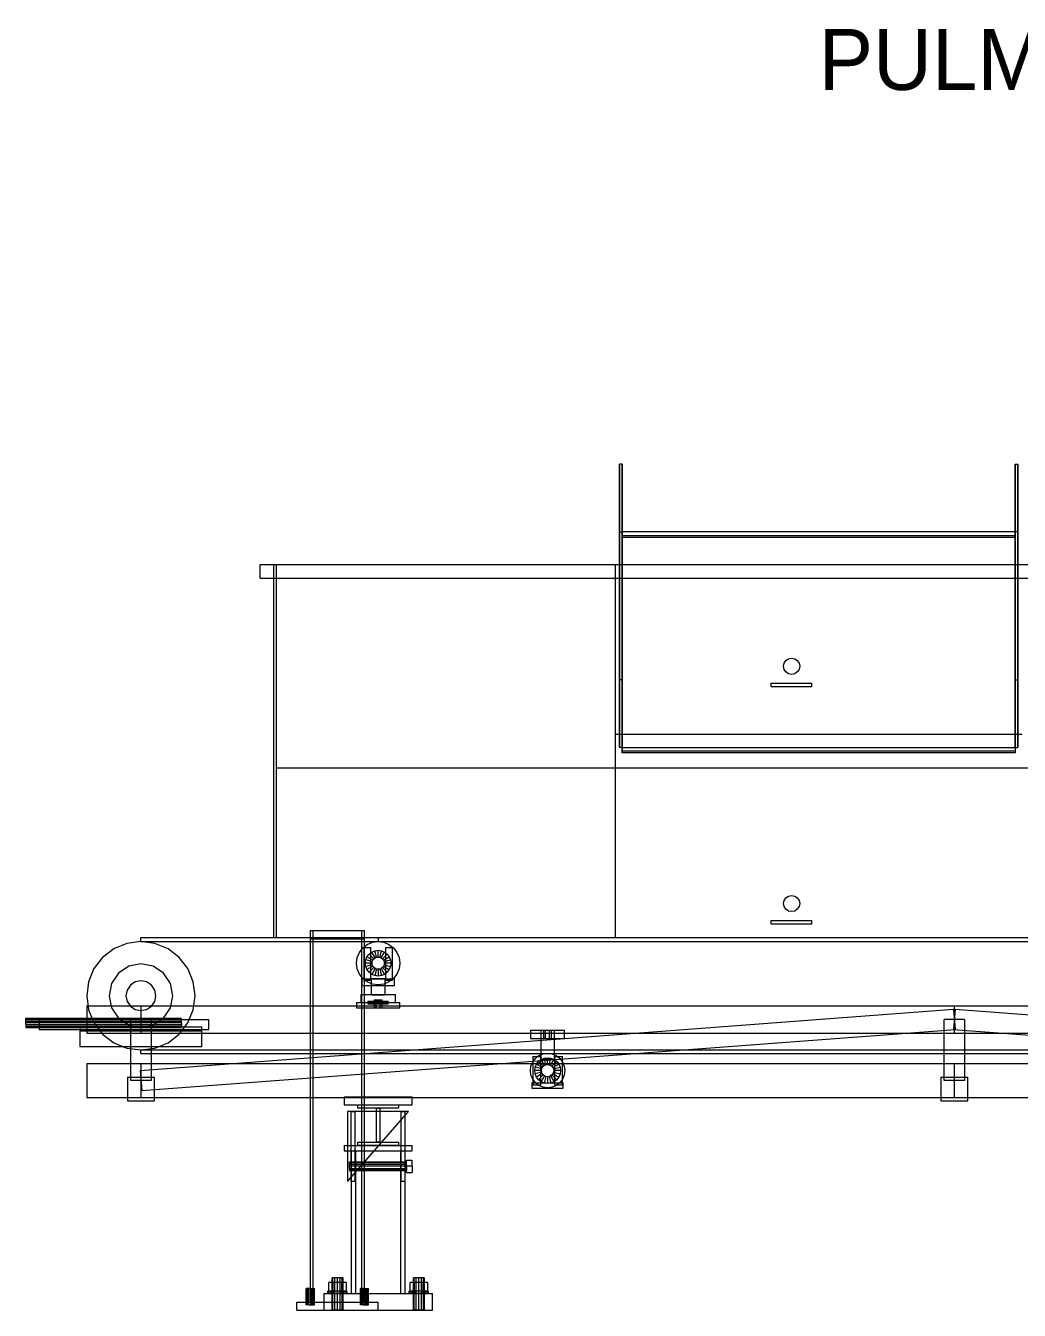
# Model space of a CAD drawing. Header units: millimetres. Extents: x -1970 to 34302, y -65268 to 6837.
# Drawn here: x -1170 to 296, y -60000 to -58105 of the extents above; entities that cross this region are included whole.
import ezdxf

# ---------------------------------------------------------------- set-up
doc = ezdxf.new("R2010")
doc.units = ezdxf.units.MM
doc.layers.add('DET_BUFFER_frontal', color=7, linetype='Continuous', lineweight=0)
doc.layers.add('TEXTOS', color=4, linetype='Continuous', lineweight=0)

msp = doc.modelspace()

# ---------------------------------------------------------------- linework, layer by layer
at = {"layer": 'DET_BUFFER_frontal'}
for p, q in [((-294, -59070), (-294, -58752)), ((-294, -58752), (-294, -58852)), ((-290, -58752), (-294, -58752)), ((-290, -58852), (-290, -58752)), ((-290, -58752), (-290, -59070)), ((290, -58852), (290, -58752)), ((290, -58752), (290, -59070)), ((290, -58752), (294, -58752)), ((294, -59070), (294, -58752)), ((294, -58752), (294, -58852)), ((-294, -58852), (-294, -59170)), ((-294, -58852), (-290, -58852)), ((-290, -58852), (-290, -59170)), ((290, -58852), (-290, -58852)), ((-290, -58857.142), (-290, -58852)), ((290, -59170), (290, -58852)), ((290, -58852), (290, -58857.142)), ((294, -58852), (290, -58852)), ((294, -58852), (294, -59170)), ((-290, -58857.142), (290, -58857.142)), ((-290, -59175.142), (-290, -58857.142)), ((-290, -58859.713), (-290, -58857.142)), ((-290, -58859.713), (290, -58859.713)), ((-290, -59177.713), (-290, -58859.713)), ((290, -58857.142), (290, -59175.142)), ((290, -58857.142), (290, -58859.713)), ((290, -58859.713), (290, -59177.713)), ((-824, -58900), (-300, -58900)), ((-824, -58920), (-824, -58900)), ((-824, -58900), (824, -58900)), ((-824, -58900), (-800, -58900)), ((-804, -58900), (-300, -58900)), ((-804, -59450), (-804, -58900)), ((-804, -58900), (804, -58900)), ((-804, -58900), (-800, -58900)), ((-800, -59450), (-800, -58900)), ((-800, -58920), (-800, -58900)), ((-300, -59450), (-300, -58900)), ((-300, -58920), (-300, -58900)), ((-824, -58920), (-300, -58920)), ((-824, -58920), (824, -58920)), ((-824, -58920), (-800, -58920)), ((-51.087, -59045.408), (-48.485, -59041.515)), ((-48.485, -59041.515), (-44.592, -59038.913)), ((-44.592, -59038.913), (-40, -59038)), ((-40, -59038), (-35.408, -59038.913)), ((-35.408, -59038.913), (-31.515, -59041.515)), ((-31.515, -59041.515), (-28.913, -59045.408)), ((-52, -59050), (-51.087, -59045.408)), ((-51.087, -59054.592), (-52, -59050)), ((-48.485, -59058.485), (-51.087, -59054.592)), ((-44.592, -59061.087), (-48.485, -59058.485)), ((-31.515, -59058.485), (-35.408, -59061.087)), ((-28.913, -59054.592), (-31.515, -59058.485)), ((-28.913, -59045.408), (-28, -59050)), ((-28, -59050), (-28.913, -59054.592)), ((-294, -59170), (-294, -59070)), ((-290, -59070), (-294, -59070)), ((-290, -59070), (-290, -59170)), ((-70, -59075), (-10, -59075)), ((-70, -59080), (-70, -59075)), ((-40, -59062), (-44.592, -59061.087)), ((-35.408, -59061.087), (-40, -59062)), ((-10, -59080), (-10, -59075)), ((290, -59070), (290, -59170)), ((290, -59070), (294, -59070)), ((294, -59170), (294, -59070)), ((-70, -59080), (-10, -59080)), ((-300, -59150), (300, -59150)), ((-300, -59450), (-300, -59150)), ((-290, -59170), (-294, -59170)), ((-290, -59170), (290, -59170)), ((-290, -59170), (-290, -59175.142)), ((290, -59170), (290, -59175.142)), ((290, -59170), (294, -59170)), ((290, -59175.142), (-290, -59175.142)), ((-290, -59175.142), (-290, -59177.713)), ((290, -59177.713), (-290, -59177.713)), ((290, -59175.142), (290, -59177.713)), ((-800, -59200), (800, -59200)), ((-800, -59450), (-800, -59200)), ((-52, -59400), (-51.087, -59395.408)), ((-51.087, -59404.592), (-52, -59400)), ((-51.087, -59395.408), (-48.485, -59391.515)), ((-48.485, -59391.515), (-44.592, -59388.913)), ((-44.592, -59388.913), (-40, -59388)), ((-40, -59388), (-35.408, -59388.913)), ((-35.408, -59388.913), (-31.515, -59391.515)), ((-31.515, -59391.515), (-28.913, -59395.408)), ((-28.913, -59395.408), (-28, -59400)), ((-28, -59400), (-28.913, -59404.592)), ((-48.485, -59408.485), (-51.087, -59404.592)), ((-44.592, -59411.087), (-48.485, -59408.485)), ((-40, -59412), (-44.592, -59411.087)), ((-35.408, -59411.087), (-40, -59412)), ((-31.515, -59408.485), (-35.408, -59411.087)), ((-28.913, -59404.592), (-31.515, -59408.485)), ((-70, -59425), (-10, -59425)), ((-70, -59430), (-70, -59425)), ((-70, -59430), (-10, -59430)), ((-10, -59430), (-10, -59425)), ((-1000, -59456), (-1020.706, -59458.726)), ((-1000, -59450), (-650, -59450)), ((-1000, -59456), (-1000, -59450)), ((-1000, -59456), (-650, -59456)), ((-979.294, -59458.726), (-1000, -59456)), ((-804, -59450), (-300, -59450)), ((-804, -59450), (804, -59450)), ((-804, -59450), (-800, -59450)), ((-800, -59450), (800, -59450)), ((-750, -59440), (-670, -59440)), ((-750, -59988), (-750, -59440)), ((-750, -59440), (-746, -59440)), ((-750, -59452), (-750, -59440)), ((-750, -59452), (-670, -59452)), ((-746, -59988), (-746, -59440)), ((-674, -59440), (-670, -59440)), ((-674, -59988), (-674, -59440)), ((-670, -59988), (-670, -59440)), ((-670, -59452), (-670, -59440)), ((-666, -59460.287), (-658.282, -59457.09)), ((-658.282, -59457.09), (-650, -59456)), ((-650, -59450), (-650, -59456)), ((-650, -59450), (330, -59450)), ((-650, -59456), (330, -59456)), ((-650, -59456), (-641.718, -59457.09)), ((-641.718, -59457.09), (-634, -59460.287)), ((-300, -59450), (300, -59450)), ((-1040, -59466.718), (-1056.569, -59479.431)), ((-1020.706, -59458.726), (-1040, -59466.718)), ((-960, -59466.718), (-979.294, -59458.726)), ((-943.431, -59479.431), (-960, -59466.718)), ((-680.91, -59479.718), (-677.713, -59472)), ((-677.713, -59472), (-672.627, -59465.373)), ((-672.627, -59465.373), (-666, -59460.287)), ((-671, -59465), (-661, -59465)), ((-671, -59465), (-671, -59513)), ((-666.454, -59478.5), (-663.435, -59474.565)), ((-663.435, -59474.565), (-659.5, -59471.546)), ((-656.364, -59481.636), (-663.435, -59474.565)), ((-661, -59513), (-661, -59465)), ((-659.5, -59471.546), (-654.918, -59469.647)), ((-654.5, -59480.206), (-659.5, -59471.546)), ((-654.918, -59469.647), (-650, -59469)), ((-652.329, -59479.307), (-654.918, -59469.647)), ((-650, -59479), (-650, -59469)), ((-650, -59469), (-645.082, -59469.647)), ((-647.671, -59479.307), (-645.082, -59469.647)), ((-645.5, -59480.206), (-640.5, -59471.546)), ((-645.082, -59469.647), (-640.5, -59471.546)), ((-643.636, -59481.636), (-636.565, -59474.565)), ((-640.5, -59471.546), (-636.565, -59474.565)), ((-639, -59465), (-629, -59465)), ((-639, -59465), (-639, -59513)), ((-636.565, -59474.565), (-633.546, -59478.5)), ((-634, -59460.287), (-627.373, -59465.373)), ((-629, -59513), (-629, -59465)), ((-627.373, -59465.373), (-622.287, -59472)), ((-622.287, -59472), (-619.09, -59479.718)), ((-1069.282, -59496), (-1077.274, -59515.294)), ((-1056.569, -59479.431), (-1069.282, -59496)), ((-1017.986, -59492.578), (-1033.234, -59502.766)), ((-1000, -59489), (-1017.986, -59492.578)), ((-982.014, -59492.578), (-1000, -59489)), ((-966.766, -59502.766), (-982.014, -59492.578)), ((-930.718, -59496), (-943.431, -59479.431)), ((-922.726, -59515.294), (-930.718, -59496)), ((-682, -59488), (-680.91, -59479.718)), ((-680.91, -59496.282), (-682, -59488)), ((-677.713, -59504), (-680.91, -59496.282)), ((-669, -59488), (-668.353, -59483.082)), ((-659, -59488), (-669, -59488)), ((-668.353, -59492.918), (-669, -59488)), ((-668.353, -59483.082), (-666.454, -59478.5)), ((-658.693, -59485.671), (-668.353, -59483.082)), ((-658.693, -59490.329), (-668.353, -59492.918)), ((-666.454, -59497.5), (-668.353, -59492.918)), ((-657.794, -59483.5), (-666.454, -59478.5)), ((-657.794, -59492.5), (-666.454, -59497.5)), ((-656.364, -59494.364), (-663.435, -59501.435)), ((-654.5, -59495.794), (-659.5, -59504.454)), ((-659, -59488), (-658.693, -59485.671)), ((-658.693, -59490.329), (-659, -59488)), ((-658.693, -59485.671), (-657.794, -59483.5)), ((-657.794, -59492.5), (-658.693, -59490.329)), ((-657.794, -59483.5), (-656.364, -59481.636)), ((-656.364, -59494.364), (-657.794, -59492.5)), ((-656.364, -59481.636), (-654.5, -59480.206)), ((-654.5, -59495.794), (-656.364, -59494.364)), ((-654.5, -59480.206), (-652.329, -59479.307)), ((-652.329, -59496.693), (-654.5, -59495.794)), ((-652.329, -59479.307), (-650, -59479)), ((-650, -59479), (-647.671, -59479.307)), ((-647.671, -59479.307), (-645.5, -59480.206)), ((-645.5, -59495.794), (-647.671, -59496.693)), ((-645.5, -59480.206), (-643.636, -59481.636)), ((-643.636, -59494.364), (-645.5, -59495.794)), ((-645.5, -59495.794), (-640.5, -59504.454)), ((-643.636, -59481.636), (-642.206, -59483.5)), ((-642.206, -59492.5), (-643.636, -59494.364)), ((-643.636, -59494.364), (-636.565, -59501.435)), ((-642.206, -59483.5), (-633.546, -59478.5)), ((-642.206, -59483.5), (-641.307, -59485.671)), ((-641.307, -59490.329), (-642.206, -59492.5)), ((-642.206, -59492.5), (-633.546, -59497.5)), ((-641.307, -59485.671), (-631.647, -59483.082)), ((-641.307, -59485.671), (-641, -59488)), ((-641, -59488), (-641.307, -59490.329)), ((-641.307, -59490.329), (-631.647, -59492.918)), ((-631, -59488), (-641, -59488)), ((-633.546, -59478.5), (-631.647, -59483.082)), ((-631.647, -59492.918), (-633.546, -59497.5)), ((-631.647, -59483.082), (-631, -59488)), ((-631, -59488), (-631.647, -59492.918)), ((-619.09, -59496.282), (-622.287, -59504)), ((-619.09, -59479.718), (-618, -59488)), ((-618, -59488), (-619.09, -59496.282)), ((-1077.274, -59515.294), (-1080, -59536)), ((-1033.234, -59502.766), (-1043.422, -59518.014)), ((-1000, -59514), (-1008.419, -59515.675)), ((-991.581, -59515.675), (-1000, -59514)), ((-956.578, -59518.014), (-966.766, -59502.766)), ((-920, -59536), (-922.726, -59515.294)), ((-672.627, -59510.627), (-677.713, -59504)), ((-674, -59511), (-626, -59511)), ((-674, -59511), (-674, -59521)), ((-666, -59515.713), (-672.627, -59510.627)), ((-671, -59513), (-661, -59513)), ((-663.435, -59501.435), (-666.454, -59497.5)), ((-659.5, -59504.454), (-663.435, -59501.435)), ((-640, -59511), (-660, -59511)), ((-660, -59535), (-660, -59511)), ((-654.918, -59506.353), (-659.5, -59504.454)), ((-652.329, -59496.693), (-654.918, -59506.353)), ((-650, -59507), (-654.918, -59506.353)), ((-650, -59497), (-652.329, -59496.693)), ((-647.671, -59496.693), (-650, -59497)), ((-650, -59497), (-650, -59507)), ((-645.082, -59506.353), (-650, -59507)), ((-647.671, -59496.693), (-645.082, -59506.353)), ((-640.5, -59504.454), (-645.082, -59506.353)), ((-636.565, -59501.435), (-640.5, -59504.454)), ((-640, -59511), (-640, -59535)), ((-639, -59513), (-629, -59513)), ((-633.546, -59497.5), (-636.565, -59501.435)), ((-627.373, -59510.627), (-634, -59515.713)), ((-622.287, -59504), (-627.373, -59510.627)), ((-626, -59521), (-626, -59511)), ((-1043.422, -59518.014), (-1047, -59536)), ((-1020.325, -59527.581), (-1022, -59536)), ((-1015.556, -59520.444), (-1020.325, -59527.581)), ((-1008.419, -59515.675), (-1015.556, -59520.444)), ((-984.444, -59520.444), (-991.581, -59515.675)), ((-979.675, -59527.581), (-984.444, -59520.444)), ((-978, -59536), (-979.675, -59527.581)), ((-953, -59536), (-956.578, -59518.014)), ((-675.4, -59534), (-624.6, -59534)), ((-675.4, -59534), (-675.4, -59546)), ((-674, -59521), (-626, -59521)), ((-658.282, -59518.91), (-666, -59515.713)), ((-650, -59520), (-658.282, -59518.91)), ((-641.718, -59518.91), (-650, -59520)), ((-634, -59515.713), (-641.718, -59518.91)), ((-624.6, -59546), (-624.6, -59534)), ((-1080, -59536), (-1077.274, -59556.706)), ((-1080, -59551), (-1080, -59591)), ((-1080, -59551), (-1000, -59551)), ((-1047, -59536), (-1043.422, -59553.986)), ((-1022, -59536), (-1020.325, -59544.419)), ((-1020.325, -59544.419), (-1015.556, -59551.556)), ((-1015.556, -59551.556), (-1008.419, -59556.325)), ((-1000, -59551), (-1000, -59591)), ((-1000, -59551), (200, -59551)), ((-991.581, -59556.325), (-984.444, -59551.556)), ((-984.444, -59551.556), (-979.675, -59544.419)), ((-979.675, -59544.419), (-978, -59536)), ((-956.578, -59553.986), (-953, -59536)), ((-922.726, -59556.706), (-920, -59536)), ((-682, -59546), (-618, -59546)), ((-682, -59546), (-682, -59554)), ((-675.4, -59546), (-624.6, -59546)), ((-665, -59544), (-635, -59544)), ((-665, -59544), (-665, -59548)), ((-665, -59548), (-635, -59548)), ((-640, -59535), (-660, -59535)), ((-656, -59542), (-653, -59542)), ((-656, -59542), (-656, -59554)), ((-653, -59542), (-647, -59542)), ((-653, -59554), (-653, -59542)), ((-647, -59542), (-644, -59542)), ((-647, -59554), (-647, -59542)), ((-644, -59554), (-644, -59542)), ((-635, -59548), (-635, -59544)), ((-618, -59554), (-618, -59546)), ((200, -59551), (200, -59591)), ((200, -59551), (1400, -59551)), ((-1170, -59569.533), (-1170, -59569)), ((-1170, -59569), (-940, -59569)), ((-1170, -59571.05), (-1170, -59569.533)), ((-1170, -59569.533), (-940, -59569.533)), ((-1170, -59573.321), (-1170, -59571.05)), ((-1170, -59571.05), (-940, -59571.05)), ((-1150, -59571), (-900, -59571)), ((-1150, -59571), (-1150, -59586)), ((-1077.274, -59556.706), (-1069.282, -59576)), ((-1043.422, -59553.986), (-1033.234, -59569.234)), ((-1033.234, -59569.234), (-1017.986, -59579.422)), ((-985, -59571), (-1015, -59571)), ((-1015, -59661), (-1015, -59571)), ((-1008.419, -59556.325), (-1000, -59558)), ((-1001.122, -59646.042), (198.878, -59556.042)), ((-1000, -59558), (-991.581, -59556.325)), ((-985, -59571), (-985, -59661)), ((-982.014, -59579.422), (-966.766, -59569.234)), ((-966.766, -59569.234), (-956.578, -59553.986)), ((-940, -59569.533), (-940, -59569)), ((-940, -59571.05), (-940, -59569.533)), ((-940, -59573.321), (-940, -59571.05)), ((-930.718, -59576), (-922.726, -59556.706)), ((-900, -59586), (-900, -59571)), ((-682, -59554), (-618, -59554)), ((-653, -59554), (-656, -59554)), ((-653, -59554), (-647, -59554)), ((-647, -59554), (-644, -59554)), ((215, -59571), (185, -59571)), ((185, -59661), (185, -59571)), ((198.878, -59556.042), (201.122, -59585.958)), ((201.122, -59556.042), (198.878, -59585.958)), ((201.122, -59556.042), (1401.122, -59646.042)), ((215, -59571), (215, -59661)), ((-1170, -59576), (-1170, -59573.321)), ((-1170, -59573.321), (-940, -59573.321)), ((-1170, -59578.679), (-1170, -59576)), ((-940, -59576), (-1170, -59576)), ((-1170, -59578.679), (-1170, -59580.95)), ((-1170, -59578.679), (-940, -59578.679)), ((-1170, -59580.95), (-1170, -59582.467)), ((-1170, -59580.95), (-940, -59580.95)), ((-1170, -59582.467), (-1170, -59583)), ((-1170, -59582.467), (-940, -59582.467)), ((-1170, -59583), (-940, -59583)), ((-1150, -59586), (-900, -59586)), ((-1090, -59582), (-910, -59582)), ((-1090, -59582), (-1090, -59588)), ((-1090, -59586), (-910, -59586)), ((-1090, -59586), (-1090, -59611)), ((-1090, -59588), (-910, -59588)), ((-1080, -59591), (-1000, -59591)), ((-1069.282, -59576), (-1056.569, -59592.569)), ((-1017.986, -59579.422), (-1000, -59583)), ((-1000, -59583), (-982.014, -59579.422)), ((-1000, -59591), (200, -59591)), ((-998.878, -59675.958), (201.122, -59585.958)), ((-943.431, -59592.569), (-930.718, -59576)), ((-940, -59576), (-940, -59573.321)), ((-940, -59576), (-940, -59578.679)), ((-940, -59578.679), (-940, -59580.95)), ((-940, -59580.95), (-940, -59582.467)), ((-940, -59582.467), (-940, -59583)), ((-910, -59588), (-910, -59582)), ((-910, -59611), (-910, -59586)), ((-425, -59587), (-375, -59587)), ((-425, -59587), (-425, -59599)), ((-410, -59587), (-390, -59587)), ((-410, -59587), (-410, -59629.4)), ((-406, -59587), (-403, -59587)), ((-406, -59587), (-406, -59599)), ((-403, -59587), (-397, -59587)), ((-403, -59599), (-403, -59587)), ((-397, -59587), (-394, -59587)), ((-397, -59599), (-397, -59587)), ((-394, -59599), (-394, -59587)), ((-390, -59629.4), (-390, -59587)), ((-375, -59599), (-375, -59587)), ((198.878, -59585.958), (1398.878, -59675.958)), ((200, -59591), (1400, -59591)), ((-1056.569, -59592.569), (-1040, -59605.282)), ((-1040, -59605.282), (-1020.706, -59613.274)), ((-979.294, -59613.274), (-960, -59605.282)), ((-960, -59605.282), (-943.431, -59592.569)), ((-425, -59599), (-375, -59599)), ((-403, -59599), (-406, -59599)), ((-403, -59599), (-397, -59599)), ((-397, -59599), (-394, -59599)), ((-1090, -59611), (-910, -59611)), ((-1020.706, -59613.274), (-1000, -59616)), ((-1000, -59616), (-979.294, -59613.274)), ((-1000, -59616), (1500, -59616)), ((-1000, -59621), (-1000, -59616)), ((-1000, -59621), (1500, -59621)), ((-422, -59625.4), (-410, -59625.4)), ((-422, -59625.4), (-422, -59667.4)), ((-421.997, -59633.7), (-417.961, -59628.439)), ((-417.961, -59628.439), (-412.7, -59624.403)), ((-412.7, -59624.403), (-406.574, -59621.865)), ((-410, -59667.4), (-410, -59625.4)), ((-409.5, -59629.946), (-404.918, -59628.047)), ((-406.574, -59621.865), (-400, -59621)), ((-404.918, -59628.047), (-400, -59627.4)), ((-402.329, -59637.707), (-404.918, -59628.047)), ((-400, -59621), (-393.426, -59621.865)), ((-400, -59637.4), (-400, -59627.4)), ((-400, -59627.4), (-395.082, -59628.047)), ((-397.671, -59637.707), (-395.082, -59628.047)), ((-395.082, -59628.047), (-390.5, -59629.946)), ((-393.426, -59621.865), (-387.3, -59624.403)), ((-390, -59625.4), (-378, -59625.4)), ((-390, -59625.4), (-390, -59667.4)), ((-387.3, -59624.403), (-382.039, -59628.439)), ((-382.039, -59628.439), (-378.003, -59633.7)), ((-378, -59667.4), (-378, -59625.4)), ((-1080, -59636), (-1080, -59686)), ((-1080, -59636), (-1000, -59636)), ((-1001.122, -59646.042), (-998.878, -59675.958)), ((-1000, -59636), (-1000, -59686)), ((-1000, -59636), (200, -59636)), ((-425.4, -59646.4), (-424.535, -59639.826)), ((-424.535, -59652.974), (-425.4, -59646.4)), ((-424.535, -59639.826), (-421.997, -59633.7)), ((-419, -59646.4), (-418.353, -59641.482)), ((-409, -59646.4), (-419, -59646.4)), ((-418.353, -59651.318), (-419, -59646.4)), ((-418.353, -59641.482), (-416.454, -59636.9)), ((-408.693, -59644.071), (-418.353, -59641.482)), ((-416.454, -59636.9), (-413.435, -59632.965)), ((-407.794, -59641.9), (-416.454, -59636.9)), ((-413.435, -59632.965), (-409.5, -59629.946)), ((-406.364, -59640.036), (-413.435, -59632.965)), ((-410, -59629.4), (-390, -59629.4)), ((-404.5, -59638.606), (-409.5, -59629.946)), ((-409, -59646.4), (-408.693, -59644.071)), ((-408.693, -59648.729), (-409, -59646.4)), ((-408.693, -59644.071), (-407.794, -59641.9)), ((-407.794, -59641.9), (-406.364, -59640.036)), ((-406.364, -59640.036), (-404.5, -59638.606)), ((-404.5, -59638.606), (-402.329, -59637.707)), ((-402.329, -59637.707), (-400, -59637.4)), ((-400, -59637.4), (-397.671, -59637.707)), ((-397.671, -59637.707), (-395.5, -59638.606)), ((-395.5, -59638.606), (-390.5, -59629.946)), ((-395.5, -59638.606), (-393.636, -59640.036)), ((-393.636, -59640.036), (-386.565, -59632.965)), ((-393.636, -59640.036), (-392.206, -59641.9)), ((-392.206, -59641.9), (-383.546, -59636.9)), ((-392.206, -59641.9), (-391.307, -59644.071)), ((-391.307, -59644.071), (-381.647, -59641.482)), ((-391.307, -59644.071), (-391, -59646.4)), ((-391, -59646.4), (-391.307, -59648.729)), ((-381, -59646.4), (-391, -59646.4)), ((-390.5, -59629.946), (-386.565, -59632.965)), ((-386.565, -59632.965), (-383.546, -59636.9)), ((-383.546, -59636.9), (-381.647, -59641.482)), ((-381.647, -59641.482), (-381, -59646.4)), ((-381, -59646.4), (-381.647, -59651.318)), ((-378.003, -59633.7), (-375.465, -59639.826)), ((-375.465, -59639.826), (-374.6, -59646.4)), ((-374.6, -59646.4), (-375.465, -59652.974)), ((200, -59636), (200, -59686)), ((200, -59636), (1400, -59636)), ((-1020, -59656), (-980, -59656)), ((-1020, -59656), (-1020, -59691)), ((-985, -59661), (-1015, -59661)), ((-980, -59691), (-980, -59656)), ((-421.997, -59659.1), (-424.535, -59652.974)), ((-423, -59664.4), (-377, -59664.4)), ((-423, -59664.4), (-423, -59672.4)), ((-417.961, -59664.361), (-421.997, -59659.1)), ((-408.693, -59648.729), (-418.353, -59651.318)), ((-416.454, -59655.9), (-418.353, -59651.318)), ((-412.7, -59668.397), (-417.961, -59664.361)), ((-407.794, -59650.9), (-416.454, -59655.9)), ((-413.435, -59659.835), (-416.454, -59655.9)), ((-406.364, -59652.764), (-413.435, -59659.835)), ((-409.5, -59662.854), (-413.435, -59659.835)), ((-404.5, -59654.194), (-409.5, -59662.854)), ((-404.918, -59664.753), (-409.5, -59662.854)), ((-407.794, -59650.9), (-408.693, -59648.729)), ((-406.364, -59652.764), (-407.794, -59650.9)), ((-404.5, -59654.194), (-406.364, -59652.764)), ((-402.329, -59655.093), (-404.918, -59664.753)), ((-400, -59665.4), (-404.918, -59664.753)), ((-402.329, -59655.093), (-404.5, -59654.194)), ((-400, -59655.4), (-402.329, -59655.093)), ((-397.671, -59655.093), (-400, -59655.4)), ((-400, -59655.4), (-400, -59665.4)), ((-395.082, -59664.753), (-400, -59665.4)), ((-395.5, -59654.194), (-397.671, -59655.093)), ((-397.671, -59655.093), (-395.082, -59664.753)), ((-393.636, -59652.764), (-395.5, -59654.194)), ((-395.5, -59654.194), (-390.5, -59662.854)), ((-390.5, -59662.854), (-395.082, -59664.753)), ((-392.206, -59650.9), (-393.636, -59652.764)), ((-393.636, -59652.764), (-386.565, -59659.835)), ((-391.307, -59648.729), (-392.206, -59650.9)), ((-392.206, -59650.9), (-383.546, -59655.9)), ((-391.307, -59648.729), (-381.647, -59651.318)), ((-386.565, -59659.835), (-390.5, -59662.854)), ((-382.039, -59664.361), (-387.3, -59668.397)), ((-383.546, -59655.9), (-386.565, -59659.835)), ((-381.647, -59651.318), (-383.546, -59655.9)), ((-378.003, -59659.1), (-382.039, -59664.361)), ((-375.465, -59652.974), (-378.003, -59659.1)), ((-377, -59672.4), (-377, -59664.4)), ((180, -59656), (220, -59656)), ((180, -59656), (180, -59691)), ((215, -59661), (185, -59661)), ((220, -59691), (220, -59656)), ((-700, -59685), (-600, -59685)), ((-700, -59685), (-700, -59697)), ((-600, -59697), (-600, -59685)), ((-423, -59672.4), (-377, -59672.4)), ((-422, -59667.4), (-410, -59667.4)), ((-406.574, -59670.935), (-412.7, -59668.397)), ((-400, -59671.8), (-406.574, -59670.935)), ((-393.426, -59670.935), (-400, -59671.8)), ((-387.3, -59668.397), (-393.426, -59670.935)), ((-390, -59667.4), (-378, -59667.4)), ((-1080, -59686), (-1000, -59686)), ((-1020, -59691), (-980, -59691)), ((-1000, -59686), (200, -59686)), ((-700, -59697), (-600, -59697)), ((-680, -59702), (-680, -59697)), ((-680, -59697), (-620, -59697)), ((-620, -59702), (-680, -59702)), ((-652.5, -59752), (-652.5, -59702)), ((-652.5, -59702), (-647.5, -59702)), ((-647.5, -59702), (-647.5, -59752)), ((-620, -59697), (-620, -59702)), ((180, -59691), (220, -59691)), ((200, -59686), (1400, -59686)), ((-695, -59810), (-605, -59707)), ((-605, -59707), (-695, -59707)), ((-695, -59707), (-695, -59810)), ((-690, -59810), (-690, -59707)), ((-690, -59707), (-684, -59707)), ((-684, -59810), (-684, -59707)), ((-616, -59810), (-616, -59707)), ((-616, -59707), (-610, -59707)), ((-610, -59810), (-610, -59707)), ((-700, -59757), (-600, -59757)), ((-700, -59757), (-700, -59765)), ((-680, -59757), (-680, -59752)), ((-680, -59752), (-620, -59752)), ((-620, -59757), (-680, -59757)), ((-647.5, -59752), (-652.5, -59752)), ((-620, -59752), (-620, -59757)), ((-600, -59765), (-600, -59757)), ((-700, -59765), (-600, -59765)), ((-690, -59765), (-683, -59765)), ((-690, -59765), (-690, -59975)), ((-683, -59975), (-683, -59765)), ((-683, -59765), (-617, -59765)), ((-617, -59765), (-610, -59765)), ((-617, -59765), (-617, -59975)), ((-610, -59975), (-610, -59765)), ((-608, -59787.5), (-608, -59778.493)), ((-608, -59778.493), (-600, -59778.493)), ((-600, -59787.5), (-600, -59778.493)), ((-692, -59781.957), (-692, -59781.1)), ((-692, -59781.1), (-608, -59781.1)), ((-692, -59784.3), (-692, -59781.957)), ((-692, -59781.957), (-608, -59781.957)), ((-692, -59787.5), (-692, -59784.3)), ((-692, -59784.3), (-608, -59784.3)), ((-692, -59790.7), (-692, -59787.5)), ((-608, -59787.5), (-692, -59787.5)), ((-692, -59790.7), (-692, -59793.043)), ((-692, -59790.7), (-608, -59790.7)), ((-692, -59793.043), (-692, -59793.9)), ((-692, -59793.043), (-608, -59793.043)), ((-692, -59793.9), (-608, -59793.9)), ((-608, -59781.957), (-608, -59781.1)), ((-608, -59784.3), (-608, -59781.957)), ((-608, -59787.5), (-608, -59784.3)), ((-608, -59787.5), (-608, -59790.7)), ((-608, -59796.507), (-608, -59787.5)), ((-600, -59787.5), (-608, -59787.5)), ((-608, -59790.7), (-608, -59793.043)), ((-608, -59793.043), (-608, -59793.9)), ((-608, -59796.507), (-600, -59796.507)), ((-600, -59787.5), (-600, -59796.507)), ((-684, -59810), (-690, -59810)), ((-610, -59810), (-616, -59810)), ((-755.543, -59968), (-756, -59968)), ((-756, -59992), (-756, -59968)), ((-754.243, -59968), (-755.543, -59968)), ((-755.543, -59992), (-755.543, -59968)), ((-752.296, -59968), (-754.243, -59968)), ((-754.243, -59992), (-754.243, -59968)), ((-750, -59968), (-752.296, -59968)), ((-752.296, -59992), (-752.296, -59968)), ((-750, -59968), (-747.704, -59968)), ((-750, -59968), (-750, -59992)), ((-747.704, -59968), (-745.757, -59968)), ((-747.704, -59992), (-747.704, -59968)), ((-745.757, -59968), (-744.457, -59968)), ((-745.757, -59992), (-745.757, -59968)), ((-744.457, -59968), (-744, -59968)), ((-744.457, -59992), (-744.457, -59968)), ((-744, -59992), (-744, -59968)), ((-716.4, -59959.2), (-722.8, -59959.2)), ((-722.8, -59972), (-722.8, -59959.2)), ((-716.928, -59952), (-718, -59952)), ((-718, -60000), (-718, -59952)), ((-714, -59952), (-716.928, -59952)), ((-716.928, -60000), (-716.928, -59952)), ((-703.6, -59959.2), (-716.4, -59959.2)), ((-716.4, -59972), (-716.4, -59959.2)), ((-710, -59952), (-714, -59952)), ((-714, -60000), (-714, -59952)), ((-706, -59952), (-710, -59952)), ((-710, -60000), (-710, -59952)), ((-703.072, -59952), (-706, -59952)), ((-706, -60000), (-706, -59952)), ((-697.2, -59959.2), (-703.6, -59959.2)), ((-703.6, -59972), (-703.6, -59959.2)), ((-702, -59952), (-703.072, -59952)), ((-703.072, -60000), (-703.072, -59952)), ((-702, -59952), (-702, -60000)), ((-697.2, -59959.2), (-697.2, -59972)), ((-675.543, -59968), (-676, -59968)), ((-676, -59992), (-676, -59968)), ((-674.243, -59968), (-675.543, -59968)), ((-675.543, -59992), (-675.543, -59968)), ((-672.296, -59968), (-674.243, -59968)), ((-674.243, -59992), (-674.243, -59968)), ((-670, -59968), (-672.296, -59968)), ((-672.296, -59992), (-672.296, -59968)), ((-670, -59968), (-667.704, -59968)), ((-670, -59968), (-670, -59992)), ((-667.704, -59968), (-665.757, -59968)), ((-667.704, -59992), (-667.704, -59968)), ((-665.757, -59968), (-664.457, -59968)), ((-665.757, -59992), (-665.757, -59968)), ((-664.457, -59968), (-664, -59968)), ((-664.457, -59992), (-664.457, -59968)), ((-664, -59992), (-664, -59968)), ((-596.4, -59959.2), (-602.8, -59959.2)), ((-602.8, -59972), (-602.8, -59959.2)), ((-596.928, -59952), (-598, -59952)), ((-598, -60000), (-598, -59952)), ((-594, -59952), (-596.928, -59952)), ((-596.928, -60000), (-596.928, -59952)), ((-583.6, -59959.2), (-596.4, -59959.2)), ((-596.4, -59972), (-596.4, -59959.2)), ((-590, -59952), (-594, -59952)), ((-594, -60000), (-594, -59952)), ((-586, -59952), (-590, -59952)), ((-590, -60000), (-590, -59952)), ((-583.072, -59952), (-586, -59952)), ((-586, -60000), (-586, -59952)), ((-577.2, -59959.2), (-583.6, -59959.2)), ((-583.6, -59972), (-583.6, -59959.2)), ((-582, -59952), (-583.072, -59952)), ((-583.072, -60000), (-583.072, -59952)), ((-582, -59952), (-582, -60000)), ((-577.2, -59959.2), (-577.2, -59972)), ((-770, -59988), (-650, -59988)), ((-770, -60000), (-770, -59988)), ((-750, -59988), (-670, -59988)), ((-750, -59988), (-746, -59988)), ((-730, -59975), (-570, -59975)), ((-730, -59975), (-730, -60000)), ((-722.934, -59972), (-724, -59972)), ((-724, -59975), (-724, -59972)), ((-722.934, -59975), (-724, -59975)), ((-719.899, -59972), (-722.934, -59972)), ((-722.934, -59975), (-722.934, -59972)), ((-719.899, -59975), (-722.934, -59975)), ((-716.4, -59972), (-722.8, -59972)), ((-715.358, -59972), (-719.899, -59972)), ((-719.899, -59975), (-719.899, -59972)), ((-715.358, -59975), (-719.899, -59975)), ((-703.6, -59972), (-716.4, -59972)), ((-710, -59972), (-715.358, -59972)), ((-715.358, -59975), (-715.358, -59972)), ((-710, -59975), (-715.358, -59975)), ((-704.642, -59972), (-710, -59972)), ((-710, -59975), (-710, -59972)), ((-704.642, -59975), (-710, -59975)), ((-700.101, -59972), (-704.642, -59972)), ((-704.642, -59975), (-704.642, -59972)), ((-700.101, -59975), (-704.642, -59975)), ((-703.6, -59972), (-697.2, -59972)), ((-697.066, -59972), (-700.101, -59972)), ((-700.101, -59975), (-700.101, -59972)), ((-697.066, -59975), (-700.101, -59975)), ((-696, -59972), (-697.066, -59972)), ((-697.066, -59975), (-697.066, -59972)), ((-697.066, -59975), (-696, -59975)), ((-696, -59972), (-696, -59975)), ((-690, -59975), (-683, -59975)), ((-683, -59975), (-617, -59975)), ((-674, -59988), (-670, -59988)), ((-650, -60000), (-650, -59988)), ((-617, -59975), (-610, -59975)), ((-602.934, -59972), (-604, -59972)), ((-604, -59975), (-604, -59972)), ((-602.934, -59975), (-604, -59975)), ((-599.899, -59972), (-602.934, -59972)), ((-602.934, -59975), (-602.934, -59972)), ((-599.899, -59975), (-602.934, -59975)), ((-596.4, -59972), (-602.8, -59972)), ((-595.358, -59972), (-599.899, -59972)), ((-599.899, -59975), (-599.899, -59972)), ((-595.358, -59975), (-599.899, -59975)), ((-583.6, -59972), (-596.4, -59972)), ((-590, -59972), (-595.358, -59972)), ((-595.358, -59975), (-595.358, -59972)), ((-590, -59975), (-595.358, -59975)), ((-584.642, -59972), (-590, -59972)), ((-590, -59975), (-590, -59972)), ((-584.642, -59975), (-590, -59975)), ((-580.101, -59972), (-584.642, -59972)), ((-584.642, -59975), (-584.642, -59972)), ((-580.101, -59975), (-584.642, -59975)), ((-583.6, -59972), (-577.2, -59972)), ((-577.066, -59972), (-580.101, -59972)), ((-580.101, -59975), (-580.101, -59972)), ((-577.066, -59975), (-580.101, -59975)), ((-576, -59972), (-577.066, -59972)), ((-577.066, -59975), (-577.066, -59972)), ((-577.066, -59975), (-576, -59975)), ((-576, -59972), (-576, -59975)), ((-570, -60000), (-570, -59975)), ((-770, -60000), (-650, -60000)), ((-755.543, -59992), (-756, -59992)), ((-754.243, -59992), (-755.543, -59992)), ((-752.296, -59992), (-754.243, -59992)), ((-752.296, -59992), (-750, -59992)), ((-750, -59992), (-747.704, -59992)), ((-747.704, -59992), (-745.757, -59992)), ((-745.757, -59992), (-744.457, -59992)), ((-744.457, -59992), (-744, -59992)), ((-730, -60000), (-570, -60000)), ((-716.928, -60000), (-718, -60000)), ((-714, -60000), (-716.928, -60000)), ((-710, -60000), (-714, -60000)), ((-706, -60000), (-710, -60000)), ((-703.072, -60000), (-706, -60000)), ((-703.072, -60000), (-702, -60000)), ((-675.543, -59992), (-676, -59992)), ((-674.243, -59992), (-675.543, -59992)), ((-672.296, -59992), (-674.243, -59992)), ((-672.296, -59992), (-670, -59992)), ((-670, -59992), (-667.704, -59992)), ((-667.704, -59992), (-665.757, -59992)), ((-665.757, -59992), (-664.457, -59992)), ((-664.457, -59992), (-664, -59992)), ((-596.928, -60000), (-598, -60000)), ((-594, -60000), (-596.928, -60000)), ((-590, -60000), (-594, -60000)), ((-586, -60000), (-590, -60000)), ((-583.072, -60000), (-586, -60000)), ((-583.072, -60000), (-582, -60000))]:
    msp.add_line(p, q, dxfattribs=at)

# ---------------------------------------------------------------- texts
at = {"layer": 'TEXTOS'}
msp.add_text('PULMON B08 / FRONTAL / P', height=90, dxfattribs=at).set_placement((0, -58200))

doc.saveas('drawing.dxf')
